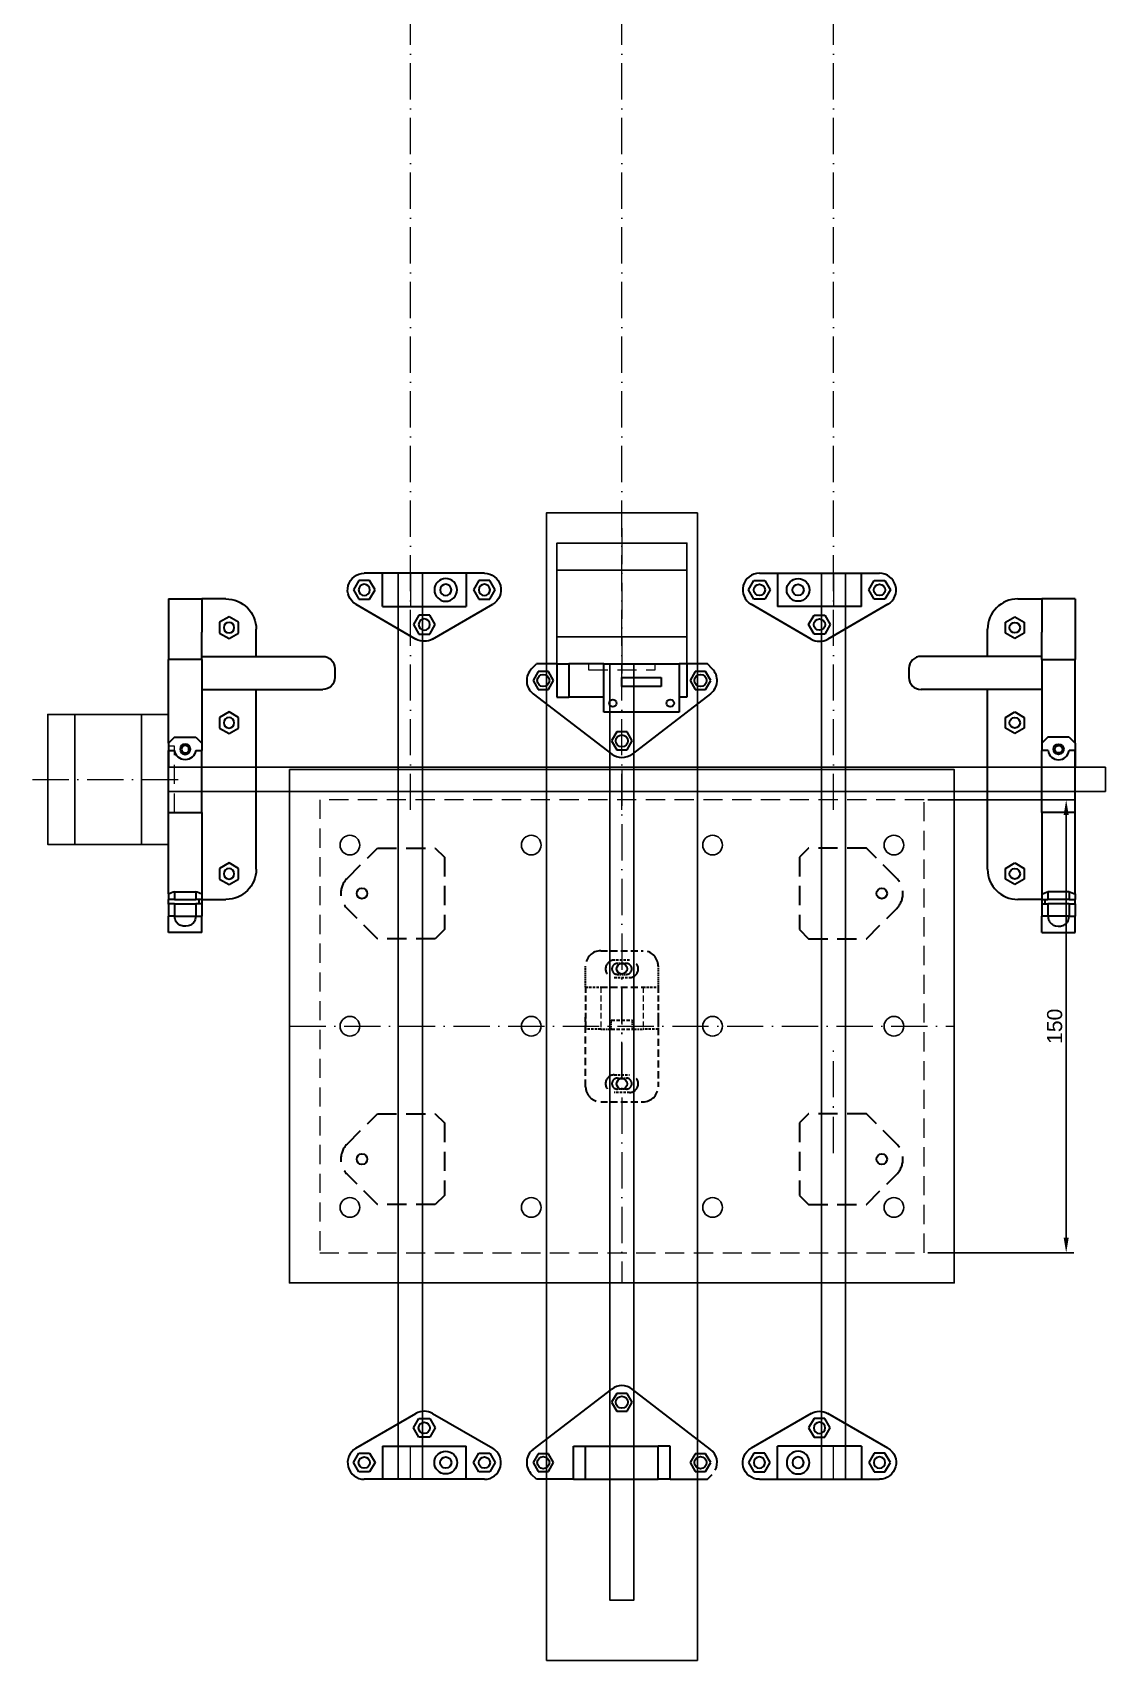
# Model space of a CAD drawing. Extents: x -2250 to 1406, y -1545 to 39.
# Drawn here: x -195 to 160, y -1545 to -1006 of the extents above; entities that cross this region are included whole.
import ezdxf

# ---------------------------------------------------------------- set-up
doc = ezdxf.new("R2010")
doc.units = 0
for name, pattern in [('ACAD_ISO10W100', [18, 12, -3, 0, -3]), ('DASHDOT', [18.5, 12, -3, 0.5, -3]), ('LÍNEAS_OCULTAS', [9.525, 6.35, -3.175])]:
    doc.linetypes.add(name, pattern=pattern)
doc.layers.get('0').update_dxf_attribs({"color": 2, "linetype": 'CONTINUOUS', "lineweight": 30})
doc.layers.get('Defpoints').update_dxf_attribs({"linetype": 'CONTINUOUS', "lineweight": 13})
for name, color, linetype, lineweight in [('1', 3, 'CONTINUOUS', 30), ('2', 4, 'CONTINUOUS', 30), ('Ejes', 1, 'ACAD_ISO10W100', 13), ('Oculta', 30, 'LÍNEAS_OCULTAS', 13)]:
    doc.layers.add(name, color=color, linetype=linetype, lineweight=lineweight)
doc.styles.add('ROMAND', font='arial.ttf')
doc.dimstyles.new('ISO-25_E02', dxfattribs={"dimscale": 2, "dimtxt": 2.5, "dimasz": 2.5, "dimexe": 1.25, "dimexo": 0.625, "dimtad": 1, "dimdec": 0, "dimtxsty": 'ROMAND', "dimcen": 2.5, "dimadec": 0, "dimazin": 0, "dimtfac": 1, "dimtdec": 0, "dimtmove": 0, "dimatfit": 3, "dimfxl": 1, "dimarcsym": 0})

# ---------------------------------------------------------------- blocks, each defined once
blk = doc.blocks.new('Plataforma')
blk.add_lwpolyline([(-110, 85), (110, 85), (110, -85), (-110, -85)], close=True)
for centre in [(-90, 60), (-30, 60), (30, 60), (90, 60), (-90, 0), (-30, 0), (30, 0), (90, 0), (-90, -60), (-30, -60), (30, -60), (90, -60)]:
    blk.add_circle(centre, 3.25)
at = {"lineweight": 35}
for centre in [(-86, 44), (86, 44), (0, 19.049987), (0, -19.049987), (-86, -44), (86, -44)]:
    blk.add_circle(centre, 1.75, dxfattribs=at)
at = {"layer": 'Defpoints', "linetype": 'LÍNEAS_OCULTAS'}
blk.add_lwpolyline([(-100, -75), (100, -75), (100, 75), (-100, 75)], close=True, dxfattribs=at)
at = {"layer": 'Ejes'}
for p, q in [((0, 85), (0, -85)), ((-110, 0), (110, 0))]:
    blk.add_line(p, q, dxfattribs=at)
blk = doc.blocks.new('*D96')
at = {"layer": 'Defpoints', "color": 0, "lineweight": -2, "transparency": 16777216}
for p, q in [((101.25, -1260.42), (149.52, -1260.42)), ((147.02, -1405.42), (147.02, -1265.42)), ((101.25, -1410.42), (149.52, -1410.42))]:
    blk.add_line(p, q, dxfattribs=at)
at = {"layer": 'Defpoints', "color": 0, "transparency": 16777216}
for p in [(100, -1260.42), (147.02, -1260.42), (100, -1410.42)]:
    blk.add_point(p, dxfattribs=at)
for points in [[(146.19, -1265.42), (147.85, -1265.42), (147.02, -1260.42)], [(146.19, -1405.42), (147.85, -1405.42), (147.02, -1410.42)]]:
    blk.add_solid(points, dxfattribs=at)
at = {"layer": 'Defpoints', "color": 0, "transparency": 16777216, "insert": (143.22, -1335.42), "char_height": 5, "attachment_point": 5, "rotation": 90, "style": 'ROMAND'}
blk.add_mtext('150', dxfattribs=at)
blk = doc.blocks.new('A$C6CD77A2B')
at = {"layer": '2', "lineweight": 35}
for p, q in [((-18.005188, 10.264526), (1.869812, 21.762512)), ((7.380188, 21.762512), (27.255188, 10.264526))]:
    blk.add_line(p, q, dxfattribs=at)
at = {"layer": '2', "lineweight": 35, "ltscale": 0.089489}
for p, q in [((1.04541, 17), (2.835205, 20.099975)), ((2.835205, 13.900024), (1.04541, 17)), ((6.414795, 20.099975), (8.20459, 17)), ((8.20459, 17), (6.414795, 13.900024)), ((-17.039795, 2.402038), (-18.82959, 5.502014)), ((-11.67041, 5.502014), (-13.460205, 2.402038)), ((22.710205, 2.402038), (20.92041, 5.502014)), ((28.07959, 5.502014), (26.289795, 2.402038))]:
    blk.add_line(p, q, dxfattribs=at)
at = {"layer": '2', "lineweight": 35, "ltscale": 0.08949}
for p, q in [((2.835205, 20.099975), (6.414795, 20.099975)), ((6.414795, 13.900024), (2.835205, 13.900024)), ((-18.82959, 5.502014), (-17.039795, 8.60205)), ((-17.039795, 8.60205), (-13.460205, 8.60205)), ((-13.460205, 8.60205), (-11.67041, 5.502014)), ((20.92041, 5.502014), (22.710205, 8.60205)), ((22.710205, 8.60205), (26.289795, 8.60205)), ((26.289795, 8.60205), (28.07959, 5.502014)), ((-13.460205, 2.402038), (-17.039795, 2.402038)), ((26.289795, 2.402038), (22.710205, 2.402038))]:
    blk.add_line(p, q, dxfattribs=at)
at = {"layer": '2', "lineweight": 35, "ltscale": 0.067732}
for p, q in [((-9.25, 11), (-6.540711, 11)), ((-6.540711, 0), (-9.25, 0))]:
    blk.add_line(p, q, dxfattribs=at)
at = {"layer": '2', "lineweight": 35, "ltscale": 0.275}
for p, q in [((-9.25, 11), (-9.25, 0)), ((18.5, 0), (18.5, 11))]:
    blk.add_line(p, q, dxfattribs=at)
at = {"layer": '2', "lineweight": 35, "ltscale": 0.163518}
for p, q in [((-6.540711, 11), (0, 11)), ((0, 0), (-6.540711, 0))]:
    blk.add_line(p, q, dxfattribs=at)
at = {"layer": '2', "lineweight": 13, "ltscale": 0.275}
blk.add_line((0, 0), (0, 11), dxfattribs=at)
at = {"layer": '2', "lineweight": 35, "ltscale": 0.4625}
for p, q in [((0, 11), (18.5, 11)), ((18.5, 0), (0, 0))]:
    blk.add_line(p, q, dxfattribs=at)
at = {"layer": '2', "lineweight": 35, "ltscale": 0.15}
for p, q in [((-9.25, 0), (-15.25, 0)), ((24.5, 0), (18.5, 0))]:
    blk.add_line(p, q, dxfattribs=at)
at = {"layer": '2', "lineweight": 35}
for centre, radius in [((4.625, 17), 1.875), ((-15.25, 5.502014), 1.875), ((11.700012, 5.5), 3.75), ((11.700012, 5.5), 1.875), ((24.5, 5.502014), 1.875)]:
    blk.add_circle(centre, radius, dxfattribs=at)
for centre, start, end in [((4.625, 17), 59.949998, 120.05), ((-15.25, 5.502014), 120.05, 269.999997), ((24.5, 5.502014), 269.999997, 59.949998)]:
    blk.add_arc(centre, 5.502026, start, end, dxfattribs=at)
blk = doc.blocks.new('A$C12DB5B30')
at = {"layer": '2', "lineweight": 35}
for p, q in [((-29.353409, -15.640564), (-3.353409, 4.359436)), ((29.353409, -15.640564), (3.353409, 4.359436)), ((-19, -9.5), (6, -9.5)), ((6, -25.5), (-19, -25.5))]:
    blk.add_line(p, q, dxfattribs=at)
at = {"layer": '2', "lineweight": 35, "ltscale": 0.085159}
for p, q in [((-1.703186, 2.950013), (-3.406372, 0)), ((-3.406372, 0), (-1.703186, -2.950012)), ((1.703186, 2.950013), (-1.703186, 2.950013)), ((3.406372, 0), (1.703186, 2.950013)), ((1.703186, -2.950012), (3.406372, 0)), ((-1.703186, -2.950012), (1.703186, -2.950012)), ((-27.703186, -17.049987), (-29.406372, -20)), ((-29.406372, -20), (-27.703186, -22.950012)), ((-24.296814, -17.049987), (-27.703186, -17.049987)), ((-22.593628, -20), (-24.296814, -17.049987)), ((-24.296814, -22.950012), (-22.593628, -20)), ((24.296814, -17.049987), (22.593628, -20)), ((22.593628, -20), (24.296814, -22.950012)), ((27.703186, -17.049987), (24.296814, -17.049987)), ((29.406372, -20), (27.703186, -17.049987)), ((27.703186, -22.950012), (29.406372, -20)), ((-27.703186, -22.950012), (-24.296814, -22.950012)), ((24.296814, -22.950012), (27.703186, -22.950012))]:
    blk.add_line(p, q, dxfattribs=at)
at = {"layer": '2', "lineweight": 35, "ltscale": 0.125}
for p, q in [((-19, -14.5), (-19, -9.5)), ((6, -9.5), (6, -14.5))]:
    blk.add_line(p, q, dxfattribs=at)
at = {"layer": '2', "lineweight": 35, "ltscale": 0.0625}
for p, q in [((-21.5, -14.5), (-19, -14.5)), ((-21.5, -25.5), (-19, -25.5))]:
    blk.add_line(p, q, dxfattribs=at)
at = {"layer": '2', "lineweight": 35, "ltscale": 0.275}
for p, q in [((-21.5, -25.5), (-21.5, -14.5)), ((-19, -25.5), (-19, -14.5)), ((6, -14.5), (6, -25.5)), ((17.5, -25.5), (17.5, -14.5)), ((21.5, -25.5), (21.5, -14.5))]:
    blk.add_line(p, q, dxfattribs=at)
at = {"layer": '2', "lineweight": 35, "ltscale": 0.2875}
for p, q in [((6, -14.5), (17.5, -14.5)), ((6, -25.5), (17.5, -25.5))]:
    blk.add_line(p, q, dxfattribs=at)
at = {"layer": '2', "lineweight": 35, "ltscale": 0.1}
for p, q in [((21.5, -14.5), (17.5, -14.5)), ((21.5, -25.5), (17.5, -25.5))]:
    blk.add_line(p, q, dxfattribs=at)
at = {"layer": '2', "lineweight": 35, "ltscale": 0.325}
for p, q in [((-13, -18), (0, -18)), ((0, -21), (-13, -21))]:
    blk.add_line(p, q, dxfattribs=at)
at = {"layer": '2', "lineweight": 35, "ltscale": 0.075}
for p, q in [((-13, -21), (-13, -18)), ((0, -18), (0, -21))]:
    blk.add_line(p, q, dxfattribs=at)
at = {"layer": '2', "lineweight": 35, "ltscale": 0.056954}
for p, q in [((-29.889084, -23.889099), (-28.278168, -25.5)), ((29.889084, -23.889099), (28.278167, -25.5))]:
    blk.add_line(p, q, dxfattribs=at)
at = {"layer": '2', "lineweight": 35, "ltscale": 0.169454}
for p, q in [((-28.278168, -25.5), (-21.5, -25.5)), ((21.5, -25.5), (28.278167, -25.5))]:
    blk.add_line(p, q, dxfattribs=at)
at = {"layer": '2', "lineweight": 35}
for centre, radius in [((0, 0), 2), ((-16, -12.5), 1.25), ((3, -12.5), 1.25), ((-26, -20), 2), ((26, -20), 2)]:
    blk.add_circle(centre, radius, dxfattribs=at)
for centre, start, end in [((0, 0), 52.431408, 127.568591), ((-26, -20), 127.568591, 225), ((26, -20), 314.999999, 52.431408)]:
    blk.add_arc(centre, 5.5, start, end, dxfattribs=at)
blk = doc.blocks.new('A$C69B71485')
at = {"layer": '2', "lineweight": 35}
for p, q in [((-29.353393, 9.859436), (-3.353424, 29.859436)), ((29.353394, 9.859436), (3.353424, 29.859436)), ((-12, 11), (12, 11)), ((-12, 0), (12, 0))]:
    blk.add_line(p, q, dxfattribs=at)
at = {"layer": '2', "lineweight": 35, "ltscale": 0.085159}
for p, q in [((-1.703186, 28.450013), (-3.406372, 25.5)), ((1.703186, 28.450013), (-1.703186, 28.450013)), ((3.406372, 25.5), (1.703186, 28.450013)), ((-3.406372, 25.5), (-1.703186, 22.549988)), ((-1.703186, 22.549988), (1.703186, 22.549988)), ((1.703186, 22.549988), (3.406372, 25.5)), ((-27.703186, 8.450013), (-29.406372, 5.5)), ((-29.406372, 5.5), (-27.703186, 2.549988)), ((-24.296814, 8.450013), (-27.703186, 8.450013)), ((-22.593628, 5.5), (-24.296814, 8.450013)), ((-24.296814, 2.549988), (-22.593628, 5.5)), ((24.296814, 8.450013), (22.593628, 5.5)), ((22.593628, 5.5), (24.296814, 2.549988)), ((27.703186, 8.450013), (24.296814, 8.450013)), ((29.406372, 5.5), (27.703186, 8.450013)), ((-27.703186, 2.549988), (-24.296814, 2.549988))]:
    blk.add_line(p, q, dxfattribs=at)
at = {"layer": '2', "lineweight": 35, "ltscale": 0.275}
for p, q in [((-16, 0), (-16, 11)), ((-12, 0), (-12, 11)), ((12, 0), (12, 11)), ((16, 0), (16, 11))]:
    blk.add_line(p, q, dxfattribs=at)
at = {"layer": '2', "lineweight": 35, "ltscale": 0.1}
for p, q in [((-16, 11), (-12, 11)), ((16, 11), (12, 11)), ((-16, 0), (-12, 0)), ((16, 0), (12, 0))]:
    blk.add_line(p, q, dxfattribs=at)
at = {"layer": '2', "lineweight": 35, "ltscale": 0.072169}
blk.add_line((27.703165, 2.549988), (29.406372, 5.5), dxfattribs=at)
at = {"layer": '2', "lineweight": 35, "ltscale": 0.056954}
for p, q in [((-28.278168, 0), (-29.889099, 1.610901)), ((28.278168, 0), (29.889099, 1.610901))]:
    blk.add_line(p, q, dxfattribs=at)
at = {"layer": '2', "lineweight": 35, "ltscale": 0.306954}
blk.add_line((-16, 0), (-28.278168, 0), dxfattribs=at)
at = {"layer": '2', "lineweight": 35, "ltscale": 0.250637}
blk.add_line((16, 0), (28.278168, 0), dxfattribs=at)
at = {"layer": '2', "lineweight": 35, "ltscale": 0.043217}
blk.add_line((24.296814, 2.549988), (27.703165, 2.549988), dxfattribs=at)
at = {"layer": '2', "lineweight": 35}
for centre in [(0, 25.5), (-26, 5.5), (26, 5.5)]:
    blk.add_circle(centre, 2, dxfattribs=at)
for centre, start, end in [((0, 25.5), 52.431408, 127.568591), ((-26, 5.5), 127.568591, 225), ((26, 5.5), 332.964142, 52.431408)]:
    blk.add_arc(centre, 5.5, start, end, dxfattribs=at)
blk = doc.blocks.new('A$C28ED2C43')
at = {"layer": '2', "lineweight": 35, "ltscale": 0.075}
blk.add_line((-22.999992, 55), (-25.999992, 55), dxfattribs=at)
at = {"layer": '2', "lineweight": 35}
for p, q in [((-29.999992, 11), (-29.999992, 51)), ((-18.999992, 11), (-18.999992, 51)), ((-89.499992, 29), (-29.999992, 29)), ((-70.749992, 11), (-96.952984, 11)), ((-70.749992, 11), (-50.223709, 11)), ((-96.952984, 0), (-70.749992, 0)), ((-70.749992, 0), (-50.223709, 0)), ((-45.749992, 0), (-23.579681, 0))]:
    blk.add_line(p, q, dxfattribs=at)
at = {"layer": '2', "lineweight": 35, "ltscale": 0.225}
blk.add_line((-18.999992, 29), (-9.999992, 29), dxfattribs=at)
at = {"layer": '2', "lineweight": 35, "ltscale": 0.089994}
for p, q in [((-94.599769, 20), (-92.799881, 23.117493)), ((-92.799881, 23.117493), (-89.200103, 23.117493)), ((-89.200103, 23.117493), (-87.400215, 20)), ((-44.599769, 20), (-42.799881, 23.117493)), ((-42.799881, 23.117493), (-39.200103, 23.117493)), ((-39.200103, 23.117493), (-37.400215, 20)), ((-13.099769, 20), (-11.299881, 23.117493)), ((-11.299881, 23.117493), (-7.700103, 23.117493)), ((-7.700103, 23.117493), (-5.900207, 20)), ((-92.799881, 16.882507), (-94.599769, 20)), ((-89.200103, 16.882507), (-92.799881, 16.882507)), ((-87.400215, 20), (-89.200103, 16.882507)), ((-42.799881, 16.882507), (-44.599769, 20)), ((-39.200103, 16.882507), (-42.799881, 16.882507)), ((-37.400215, 20), (-39.200103, 16.882507)), ((-11.299881, 16.882507), (-13.099769, 20)), ((-7.700103, 16.882507), (-11.299881, 16.882507)), ((-5.900207, 20), (-7.700103, 16.882507))]:
    blk.add_line(p, q, dxfattribs=at)
at = {"layer": '2', "lineweight": 35, "ltscale": 0.2}
for p, q in [((-99.499992, 11), (-99.499992, 19)), ((0, 19), (0, 11))]:
    blk.add_line(p, q, dxfattribs=at)
at = {"layer": '2', "lineweight": 35, "ltscale": 0.1375}
for p, q in [((-110.499992, 11), (-104.999992, 11)), ((-110.499992, 0), (-104.999992, 0))]:
    blk.add_line(p, q, dxfattribs=at)
at = {"layer": '2', "lineweight": 35, "ltscale": 0.275}
for p, q in [((-110.499992, 11), (-110.499992, 0)), ((-70.749992, 0), (-70.749992, 11)), ((-19.999992, 11), (-19.999992, 0)), ((0, 0), (0, 11))]:
    blk.add_line(p, q, dxfattribs=at)
at = {"layer": '2', "lineweight": 35, "ltscale": 0.05}
for p, q in [((-104.999992, 9), (-104.999992, 11)), ((-100.999992, 11), (-100.999992, 9)), ((-99.499992, 11), (-99.499992, 9)), ((-45.749992, 11), (-47.749992, 11)), ((-104.999992, 2), (-104.999992, 0)), ((-100.999992, 2), (-100.999992, 0)), ((-99.499992, 2), (-99.499992, 0)), ((-47.749992, 0), (-45.749992, 0))]:
    blk.add_line(p, q, dxfattribs=at)
at = {"layer": '2', "lineweight": 35, "ltscale": 0.1}
for p, q in [((-100.999992, 11), (-104.999992, 11)), ((-100.999992, 9), (-104.999992, 9)), ((-100.999992, 2), (-104.999992, 2)), ((-100.999992, 0), (-104.999992, 0))]:
    blk.add_line(p, q, dxfattribs=at)
at = {"layer": '2', "lineweight": 35, "ltscale": 0.037509}
blk.add_line((-99.500003, 11), (-101.000347, 11), dxfattribs=at)
at = {"layer": '2', "lineweight": 35, "ltscale": 0.046365}
for p, q in [((-97.645408, 11), (-99.499992, 11)), ((-97.645408, 0), (-99.499992, 0))]:
    blk.add_line(p, q, dxfattribs=at)
at = {"layer": '2', "lineweight": 35, "ltscale": 0.017311}
for p, q in [((-96.952984, 11), (-97.645408, 11)), ((-97.645408, 0), (-96.952984, 0))]:
    blk.add_line(p, q, dxfattribs=at)
at = {"layer": '2', "lineweight": 35, "ltscale": 0.050805}
for p, q in [((-50.223709, 8.967804), (-50.223709, 11)), ((-50.223709, 0), (-50.223709, 2.032196))]:
    blk.add_line(p, q, dxfattribs=at)
at = {"layer": '2', "lineweight": 35, "ltscale": 0.061843}
for p, q in [((-47.749992, 11), (-50.223709, 11)), ((-47.749992, 0), (-50.223709, 0))]:
    blk.add_line(p, q, dxfattribs=at)
at = {"layer": '2', "lineweight": 35, "ltscale": 0.070711}
for p, q in [((-45.749992, 9), (-47.749992, 11)), ((-45.749992, 2), (-47.749992, 0))]:
    blk.add_line(p, q, dxfattribs=at)
at = {"layer": '2', "lineweight": 35, "ltscale": 0.489829}
blk.add_line((-26.156837, 11), (-45.749992, 11), dxfattribs=at)
at = {"layer": '2', "lineweight": 35, "ltscale": 0.064429}
blk.add_line((-23.579681, 11), (-26.156837, 11), dxfattribs=at)
at = {"layer": '2', "lineweight": 35, "ltscale": 0.049596}
for p, q in [((-21.595832, 11), (-23.579681, 11)), ((-23.579681, 0), (-21.595832, 0))]:
    blk.add_line(p, q, dxfattribs=at)
at = {"layer": '2', "lineweight": 35, "ltscale": 0.039896}
for p, q in [((-19.999992, 11), (-21.595832, 11)), ((-21.595832, 0), (-19.999992, 0))]:
    blk.add_line(p, q, dxfattribs=at)
at = {"layer": '2', "lineweight": 35, "ltscale": 0.226536}
for p, q in [((-19.999992, 11), (-10.938568, 11)), ((-10.938568, 0), (-19.999992, 0))]:
    blk.add_line(p, q, dxfattribs=at)
at = {"layer": '2', "lineweight": 35, "ltscale": 0.273464}
for p, q in [((0, 11), (-10.938568, 11)), ((0, 0), (-10.938568, 0))]:
    blk.add_line(p, q, dxfattribs=at)
at = {"layer": '2', "lineweight": 35, "ltscale": 0.175}
for p, q in [((-104.999992, 2), (-104.999992, 9)), ((-100.999992, 2), (-100.999992, 9)), ((-99.499992, 2), (-99.499992, 9)), ((-96.952984, 2), (-96.952984, 9)), ((-45.749992, 2), (-45.749992, 9))]:
    blk.add_line(p, q, dxfattribs=at)
at = {"layer": '2', "lineweight": 35, "ltscale": 0.037494}
blk.add_line((-99.500232, 10), (-100.999984, 10), dxfattribs=at)
at = {"layer": '2', "lineweight": 35, "ltscale": 0.063675}
for p, q in [((-96.952984, 9), (-99.499992, 9)), ((-96.952984, 2), (-99.499992, 2))]:
    blk.add_line(p, q, dxfattribs=at)
at = {"layer": '2', "lineweight": 35, "ltscale": 0.038898}
blk.add_line((-101.056156, 0), (-99.500232, 0), dxfattribs=at)
at = {"layer": '2', "lineweight": 35, "ltscale": 0.2125}
blk.add_line((-63.999992, 0), (-55.499992, 0), dxfattribs=at)
at = {"layer": '2', "lineweight": 35, "ltscale": 0.131907}
blk.add_line((-50.223716, 0), (-55.499992, 0), dxfattribs=at)
at = {"layer": '2', "lineweight": 35}
blk.add_lwpolyline([(-104.999992, 8.967804), (-105.576522, 8.900024), (-106.131431, 8.779175), (-106.522987, 8.646026), (-106.890998, 8.469147), (-107.284347, 8.199219), (-107.626461, 7.858002), (-107.839386, 7.563751), (-108.017948, 7.234772), (-108.161869, 6.872223), (-108.268634, 6.485443), (-108.371032, 5.671387), (-108.332039, 4.870666), (-108.261249, 4.481964), (-108.155883, 4.109924), (-108.015949, 3.760895), (-107.842033, 3.44046), (-107.645645, 3.165344), (-107.421768, 2.92279), (-107.173118, 2.713714), (-106.902786, 2.537506), (-106.5284, 2.35614), (-106.129253, 2.220276), (-105.57616, 2.099945), (-104.999992, 2.032196)], dxfattribs=at)
for centre, radius in [((-90.999992, 20), 1.75), ((-40.999992, 20), 1.75), ((-9.5, 20), 1.75), ((-49.749992, 5.5), 1.7), ((-49.749992, 5.5), 1.25)]:
    blk.add_circle(centre, radius, dxfattribs=at)
for centre, radius, start, end in [((-25.999992, 51), 4, 90.000003, 179.999995), ((-22.999992, 51), 4, 0, 90.000003), ((-89.499992, 19), 10, 90.000003, 179.999995), ((-9.999992, 19), 10, 0, 90.000003), ((-59.749107, 23.000305), 39.750938, 197.570998, 200.621975), ((-49.749992, 5.5), 3.5, 97.778789, 262.221211), ((-59.749107, -12.000305), 39.750938, 159.378025, 162.429002)]:
    blk.add_arc(centre, radius, start, end, dxfattribs=at)
blk = doc.blocks.new('P05')
at = {"layer": 'Ejes'}
blk.add_line((0, 17.2), (0, -17.2), dxfattribs=at)
at = {"layer": 'Oculta', "lineweight": 35, "ltscale": 0.35}
for p, q in [((7, 25), (-7, 25)), ((7, -13), (-7, -13)), ((7, -25), (-7, -25))]:
    blk.add_line(p, q, dxfattribs=at)
at = {"layer": 'Oculta', "lineweight": 35, "ltscale": 0.125}
for p, q in [((-2.5, 21.9), (2.5, 21.9)), ((2.5, 16.1), (-2.5, 16.1)), ((-12, 1), (-7, 1)), ((7, 1), (12, 1)), ((-7, -13), (-12, -13)), ((2.5, -16.1), (-2.5, -16.1)), ((12, -13), (7, -13)), ((-2.5, -21.9), (2.5, -21.9))]:
    blk.add_line(p, q, dxfattribs=at)
at = {"layer": 'Oculta', "lineweight": 35, "ltscale": 0.375}
for p, q in [((-12, -3), (-12, 20)), ((12, 20), (12, -3))]:
    blk.add_line(p, q, dxfattribs=at)
at = {"layer": 'Oculta', "lineweight": 35, "ltscale": 0.075}
for p, q in [((-1.5, 20.8), (1.5, 20.8)), ((1.5, 17.2), (-1.5, 17.2)), ((-3.5, 1), (-3.5, -2)), ((3.5, 1), (3.5, -2)), ((-12, -20), (-12, -13)), ((12, -13), (12, -20)), ((1.5, -17.2), (-1.5, -17.2)), ((-1.5, -20.8), (1.5, -20.8))]:
    blk.add_line(p, q, dxfattribs=at)
at = {"layer": 'Oculta', "lineweight": 35, "ltscale": 0.3}
for p, q in [((-12, -13), (-12, 1)), ((12, -13), (12, 1))]:
    blk.add_line(p, q, dxfattribs=at)
at = {"layer": 'Oculta', "lineweight": 13, "ltscale": 0.3}
for p, q in [((-7, -13), (-7, 1)), ((7, -13), (7, 1))]:
    blk.add_line(p, q, dxfattribs=at)
at = {"layer": 'Oculta', "lineweight": 35, "ltscale": 0.0875}
for p, q in [((-3.5, 1), (-7, 1)), ((7, 1), (3.5, 1))]:
    blk.add_line(p, q, dxfattribs=at)
at = {"layer": 'Oculta', "lineweight": 35, "ltscale": 0.175}
for p, q in [((3.5, 1), (-3.5, 1)), ((3.5, -2), (-3.5, -2))]:
    blk.add_line(p, q, dxfattribs=at)
at = {"layer": 'Oculta', "lineweight": 35}
for centre, radius, start, end in [((-7, 20), 5, 90, 180), ((-2.5, 19), 2.9, 90, 270), ((2.5, 19), 2.9, 270, 90), ((7, 20), 5, 360, 90), ((-1.5, 19), 1.8, 90, 270), ((1.5, 19), 1.8, 270, 90), ((-2.5, -19), 2.9, 90, 270), ((2.5, -19), 2.9, 270, 90), ((-7, -20), 5, 180, 270), ((-1.5, -19), 1.8, 90, 270), ((1.5, -19), 1.8, 270, 90), ((7, -20), 5, 270, 360)]:
    blk.add_arc(centre, radius, start, end, dxfattribs=at)
blk = doc.blocks.new('MotorHusillo')
at = {"layer": '1'}
for p, q in [((-21.5, 31), (21.5, 31)), ((-21.5, 9), (21.5, 9))]:
    blk.add_line(p, q, dxfattribs=at)
for points in [[(-21.5, 0), (21.5, 0), (21.5, 40), (-21.5, 40)], [(-4, 0), (4, 0), (4, -310), (-4, -310)]]:
    blk.add_lwpolyline(points, close=True, dxfattribs=at)
at = {"layer": 'Ejes'}
blk.add_line((0, 45), (0, -5), dxfattribs=at)
at = {"layer": 'Oculta'}
blk.add_lwpolyline([(-11, -2), (11, -2), (11, 0), (-11, 0)], close=True, dxfattribs=at)

msp = doc.modelspace()

# ---------------------------------------------------------------- linework, layer by layer
msp.add_lwpolyline([(-25, -1545.41875), (25, -1545.41875), (25, -1165.41875), (-25, -1165.41875)], close=True)
at = {"layer": '1'}
for points in [[(-66, -1485.41875), (-66, -1185.41875), (-74, -1185.41875), (-74, -1485.41875)], [(74, -1485.41875), (74, -1185.41875), (66, -1185.41875), (66, -1485.41875)]]:
    msp.add_lwpolyline(points, close=True, dxfattribs=at)
at = {"layer": 'Ejes'}
for p, q in [((-70, -1263.78706), (-70, -690)), ((0, -1263.78706), (0, -690)), ((70, -1263.78706), (70, -690))]:
    msp.add_line(p, q, dxfattribs=at)
at = {"layer": 'Ejes', "linetype": 'DASHDOT', "lineweight": 13}
msp.add_line((70, -1377.4193), (70, -1341.41869), dxfattribs=at)
at = {"layer": 'Oculta', "lineweight": 35}
for points in [[(-90.94971, -1286.46898), (-80.89954, -1276.41875), (-61.75, -1276.41875), (-58.75, -1279.41875), (-58.75, -1303.41875), (-61.75, -1306.41875), (-80.89954, -1306.41875), (-90.94971, -1296.36852, -0.41422002)], [(90.94971, -1286.46898), (80.89954, -1276.41875), (61.75, -1276.41875), (58.75, -1279.41875), (58.75, -1303.41875), (61.75, -1306.41875), (80.89954, -1306.41875), (90.94971, -1296.36852, 0.41422002)], [(-90.94971, -1374.46898), (-80.89954, -1364.41875), (-61.75, -1364.41875), (-58.75, -1367.41875), (-58.75, -1391.41875), (-61.75, -1394.41875), (-80.89954, -1394.41875), (-90.94971, -1384.36852, -0.41422002)], [(90.94971, -1374.46898), (80.89954, -1364.41875), (61.75, -1364.41875), (58.75, -1367.41875), (58.75, -1391.41875), (61.75, -1394.41875), (80.89954, -1394.41875), (90.94971, -1384.36852, 0.41422002)]]:
    msp.add_lwpolyline(points, format="xyb", close=True, dxfattribs=at)

# ---------------------------------------------------------------- block references
at = {"xscale": -1}
for name, p, rotation in [('A$C6CD77A2B', (-70, -1185.41875), 180), ('A$C28ED2C43', (-150, -1193.91875), 270)]:
    msp.add_blockref(name, p, dxfattribs=dict(at, rotation=rotation))
for name, p, rotation in [('A$C6CD77A2B', (70, -1185.41875), 180), ('A$C28ED2C43', (150, -1193.91875), 90), ('A$C12DB5B30', (0, -1240.91875), 180)]:
    msp.add_blockref(name, p, dxfattribs=dict(rotation=rotation))
for name, p in [('Plataforma', (0, -1335.41875)), ('A$C69B71485', (0, -1485.41875)), ('A$C6CD77A2B', (-70, -1485.41875))]:
    msp.add_blockref(name, p)
msp.add_blockref('A$C6CD77A2B', (70, -1485.41875), dxfattribs=at)
at = {"layer": 'Ejes'}
msp.add_blockref('MotorHusillo', (0, -1215.41875), dxfattribs=at)
for name, p, rotation in [('MotorHusillo', (-150, -1253.66875), 90), ('P05', (0, -1335.41875), 180)]:
    msp.add_blockref(name, p, dxfattribs=dict(at, rotation=rotation))

# ---------------------------------------------------------------- dimensions: what is measured, and where the dimension line sits
at = {"layer": 'Defpoints'}
dim = msp.add_linear_dim(base=(147.01979, -1260.41875), p1=(100, -1410.41875), p2=(100, -1260.41875), angle=90, dimstyle='ISO-25_E02', dxfattribs=at)
dim.commit()
dim.dimension.update_dxf_attribs({"geometry": '*D96', "text_midpoint": (143.21692, -1335.41875)})

doc.saveas('drawing.dxf')
